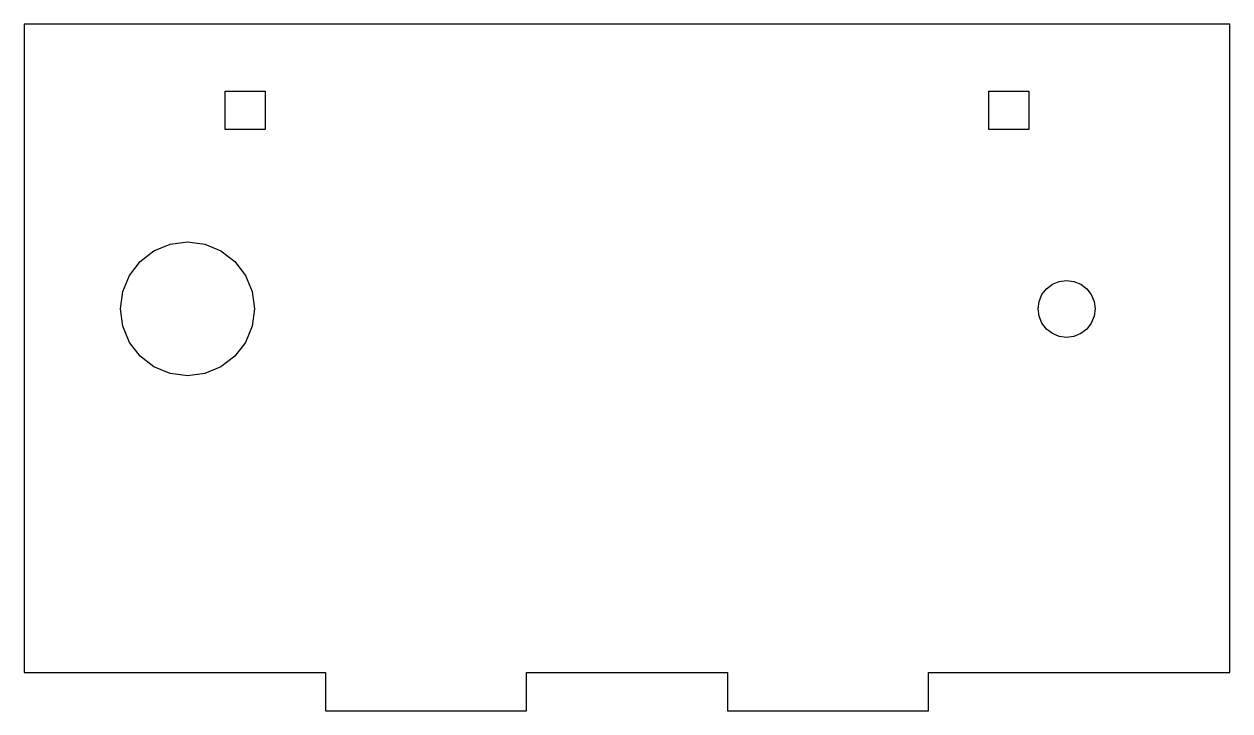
# Model space of a CAD drawing. Header units: metres. Extents: x -36 to 36, y -24 to 17.
import ezdxf

# ---------------------------------------------------------------- set-up
doc = ezdxf.new("R2010")
doc.units = ezdxf.units.M

msp = doc.modelspace()

# ---------------------------------------------------------------- linework, layer by layer
for p, q in [((36, 17), (-36, 17)), ((-36, 17), (-36, -21.7)), ((36, -21.7), (36, 17)), ((-24, 10.7), (-24, 13)), ((-24, 13), (-21.6, 13)), ((-21.6, 13), (-21.6, 10.7)), ((21.6, 10.7), (21.6, 13)), ((21.6, 13), (24, 13)), ((24, 13), (24, 10.7)), ((-21.6, 10.7), (-24, 10.7)), ((24, 10.7), (21.6, 10.7)), ((-28.25, 3.4641), (-27.2853, 3.86369)), ((-27.2853, 3.86369), (-26.25, 4)), ((-26.25, 4), (-25.2147, 3.86369)), ((-25.2147, 3.86369), (-24.25, 3.4641)), ((-29.0784, 2.82841), (-28.25, 3.4641)), ((-24.25, 3.4641), (-23.4216, 2.82841)), ((-29.7141, 2), (-29.0784, 2.82841)), ((-23.4216, 2.82841), (-22.7859, 2)), ((-30.1137, 1.03526), (-29.7141, 2)), ((-22.7859, 2), (-22.3863, 1.03526)), ((25.0479, 1.20207), (25.4, 1.47223)), ((25.4, 1.47223), (25.81, 1.64206)), ((25.81, 1.64206), (26.25, 1.7)), ((26.25, 1.7), (26.69, 1.64206)), ((26.69, 1.64206), (27.1, 1.47223)), ((27.1, 1.47223), (27.4521, 1.20207)), ((-30.25, 0), (-30.1137, 1.03526)), ((-22.3863, 1.03526), (-22.25, 0)), ((24.6079, 0.439987), (24.7778, 0.849991)), ((24.7778, 0.849991), (25.0479, 1.20207)), ((27.4521, 1.20207), (27.7222, 0.849991)), ((27.7222, 0.849991), (27.8921, 0.439987)), ((-30.1137, -1.03526), (-30.25, 0)), ((-22.25, 0), (-22.3863, -1.03526)), ((24.55, 0), (24.6079, 0.439987)), ((24.6079, -0.439987), (24.55, 0)), ((27.8921, 0.439987), (27.95, 0)), ((27.95, 0), (27.8921, -0.439987)), ((24.7778, -0.849991), (24.6079, -0.439987)), ((27.8921, -0.439987), (27.7222, -0.849991)), ((-29.7141, -2), (-30.1137, -1.03526)), ((-22.3863, -1.03526), (-22.7859, -2)), ((25.0479, -1.20207), (24.7778, -0.849991)), ((25.4, -1.47223), (25.0479, -1.20207)), ((27.4521, -1.20207), (27.1, -1.47223)), ((27.7222, -0.849991), (27.4521, -1.20207)), ((-29.0784, -2.82841), (-29.7141, -2)), ((-22.7859, -2), (-23.4216, -2.82841)), ((25.81, -1.64206), (25.4, -1.47223)), ((26.25, -1.7), (25.81, -1.64206)), ((26.69, -1.64206), (26.25, -1.7)), ((27.1, -1.47223), (26.69, -1.64206)), ((-28.25, -3.4641), (-29.0784, -2.82841)), ((-23.4216, -2.82841), (-24.25, -3.4641)), ((-27.2853, -3.86369), (-28.25, -3.4641)), ((-24.25, -3.4641), (-25.2147, -3.86369)), ((-26.25, -4), (-27.2853, -3.86369)), ((-25.2147, -3.86369), (-26.25, -4)), ((-36, -21.7), (-18, -21.7)), ((-18, -21.7), (-18, -24)), ((-6, -21.7), (6, -21.7)), ((-6, -24), (-6, -21.7)), ((6, -21.7), (6, -24)), ((18, -24), (18, -21.7)), ((18, -21.7), (36, -21.7)), ((-18, -24), (-6, -24)), ((6, -24), (18, -24))]:
    msp.add_line(p, q)

doc.saveas('drawing.dxf')
